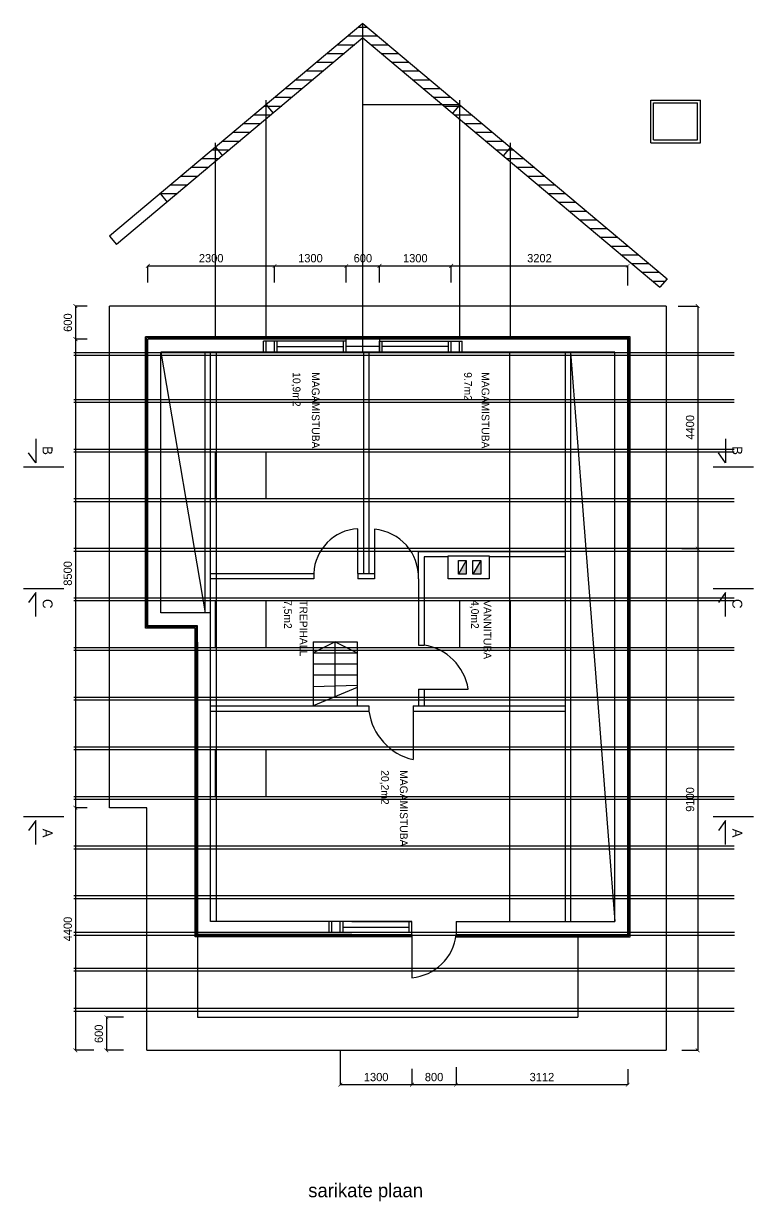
# Model space of a CAD drawing. Header units: millimetres. Extents: x -183747 to 314141, y 291435 to 411008.
# Drawn here: x 173810 to 187046, y 370741 to 392106 of the extents above; entities that cross this region are included whole.
import ezdxf

# ---------------------------------------------------------------- set-up
doc = ezdxf.new("R2010")
doc.units = ezdxf.units.MM
for name, color, linetype in [('kivivooder', 254, 'Continuous'), ('kollane', 5, 'Continuous'), ('pun', 1, 'Continuous'), ('TEKST', 7, 'Continuous'), ('uks', 5, 'Continuous')]:
    doc.layers.add(name, color=color, linetype=linetype)
doc.dimstyles.new('ISO-25', dxfattribs={"dimtxt": 2.5, "dimasz": 2.5, "dimexe": 1.25, "dimexo": 0.625, "dimgap": 6.25, "dimtad": 1, "dimdec": 0, "dimtxsty": 'Standard', "dimcen": 2.5, "dimadec": 0, "dimazin": 0, "dimtfac": 1, "dimtdec": 0, "dimtmove": 0, "dimatfit": 3, "dimfxl": 0, "dimarcsym": 0})

# ---------------------------------------------------------------- blocks, each defined once
blk = doc.blocks.new('_ArchTick')
at = {"color": 0, "linetype": 'ByBlock', "const_width": 0.15}
blk.add_lwpolyline([(-0.5, -0.5), (0.5, 0.5)], dxfattribs=at)
blk = doc.blocks.new('*D180')
at = {"layer": 'Defpoints', "color": 0}
for p in [(179554, 373482), (180854, 373152), (179554, 372858)]:
    blk.add_point(p, dxfattribs=at)
at = {"layer": 'pun', "color": 0, "lineweight": -2}
for p, q in [((179554, 373476), (179554, 372857)), ((180854, 373146), (180854, 372857)), ((180854, 372858), (179554, 372858))]:
    blk.add_line(p, q, dxfattribs=at)
at = {"layer": 'pun', "color": 0, "lineweight": -2, "xscale": 70, "yscale": 70, "zscale": 70, "rotation": 180}
blk.add_blockref('_ArchTick', (179554, 372858), dxfattribs=at)
at = {"layer": 'pun', "color": 0, "lineweight": -2, "xscale": 70, "yscale": 70, "zscale": 70}
blk.add_blockref('_ArchTick', (180854, 372858), dxfattribs=at)
at = {"layer": 'pun', "color": 0, "insert": (180204, 372996), "char_height": 150, "attachment_point": 5}
blk.add_mtext('1300', dxfattribs=at)
blk = doc.blocks.new('*D179')
at = {"layer": 'Defpoints', "color": 0}
for p in [(181654, 373180), (184766, 373148), (181654, 372858)]:
    blk.add_point(p, dxfattribs=at)
at = {"layer": 'pun', "color": 0, "lineweight": -2}
for p, q in [((181654, 373174), (181654, 372857)), ((184766, 373141), (184766, 372857)), ((184766, 372858), (181654, 372858))]:
    blk.add_line(p, q, dxfattribs=at)
at = {"layer": 'pun', "color": 0, "lineweight": -2, "xscale": 70, "yscale": 70, "zscale": 70, "rotation": 180}
blk.add_blockref('_ArchTick', (181654, 372858), dxfattribs=at)
at = {"layer": 'pun', "color": 0, "lineweight": -2, "xscale": 70, "yscale": 70, "zscale": 70}
blk.add_blockref('_ArchTick', (184766, 372858), dxfattribs=at)
at = {"layer": 'pun', "color": 0, "insert": (183210, 372996), "char_height": 150, "attachment_point": 5}
blk.add_mtext('3112', dxfattribs=at)
blk = doc.blocks.new('*D178')
at = {"layer": 'Defpoints', "color": 0}
for p in [(180854, 373152), (181654, 373180), (180854, 372858)]:
    blk.add_point(p, dxfattribs=at)
at = {"layer": 'pun', "color": 0, "lineweight": -2}
for p, q in [((180854, 373146), (180854, 372857)), ((181654, 373174), (181654, 372857)), ((181654, 372858), (180854, 372858))]:
    blk.add_line(p, q, dxfattribs=at)
at = {"layer": 'pun', "color": 0, "lineweight": -2, "xscale": 70, "yscale": 70, "zscale": 70, "rotation": 180}
blk.add_blockref('_ArchTick', (180854, 372858), dxfattribs=at)
at = {"layer": 'pun', "color": 0, "lineweight": -2, "xscale": 70, "yscale": 70, "zscale": 70}
blk.add_blockref('_ArchTick', (181654, 372858), dxfattribs=at)
at = {"layer": 'pun', "color": 0, "insert": (181254, 372996), "char_height": 150, "attachment_point": 5}
blk.add_mtext('800', dxfattribs=at)
blk = doc.blocks.new('*D177')
at = {"layer": 'Defpoints', "color": 0}
for p in [(175631, 374082), (175312, 373482), (175631, 373482)]:
    blk.add_point(p, dxfattribs=at)
at = {"layer": 'pun', "color": 0, "lineweight": -2}
for p, q in [((175624, 374082), (175311, 374082)), ((175312, 374082), (175312, 373482)), ((175624, 373482), (175311, 373482))]:
    blk.add_line(p, q, dxfattribs=at)
at = {"layer": 'pun', "color": 0, "lineweight": -2, "xscale": 70, "yscale": 70, "zscale": 70}
for p, rotation in [((175312, 374082), 90), ((175312, 373482), 270)]:
    blk.add_blockref('_ArchTick', p, dxfattribs=dict(at, rotation=rotation))
at = {"layer": 'pun', "color": 0, "insert": (175175, 373782), "char_height": 150, "attachment_point": 5, "rotation": 90}
blk.add_mtext('600', dxfattribs=at)
blk = doc.blocks.new('*D176')
at = {"layer": 'Defpoints', "color": 0}
for p in [(174967, 377882), (174749, 373482), (175090, 373482)]:
    blk.add_point(p, dxfattribs=at)
at = {"layer": 'pun', "color": 0, "lineweight": -2}
for p, q in [((174961, 377882), (174748, 377882)), ((174749, 377882), (174749, 373482)), ((175084, 373482), (174748, 373482))]:
    blk.add_line(p, q, dxfattribs=at)
at = {"layer": 'pun', "color": 0, "lineweight": -2, "xscale": 70, "yscale": 70, "zscale": 70}
for p, rotation in [((174749, 377882), 90), ((174749, 373482), 270)]:
    blk.add_blockref('_ArchTick', p, dxfattribs=dict(at, rotation=rotation))
at = {"layer": 'pun', "color": 0, "insert": (174612, 375682), "char_height": 150, "attachment_point": 5, "rotation": 90}
blk.add_mtext('4400', dxfattribs=at)
blk = doc.blocks.new('*D175')
at = {"layer": 'Defpoints', "color": 0}
for p in [(185742, 382582), (185742, 373482), (186035, 373482)]:
    blk.add_point(p, dxfattribs=at)
at = {"layer": 'pun', "color": 0, "lineweight": -2}
for p, q in [((185748, 382582), (186036, 382582)), ((186035, 382582), (186035, 373482)), ((185748, 373482), (186036, 373482))]:
    blk.add_line(p, q, dxfattribs=at)
at = {"layer": 'pun', "color": 0, "lineweight": -2, "xscale": 70, "yscale": 70, "zscale": 70}
for p, rotation in [((186035, 382582), 90), ((186035, 373482), 270)]:
    blk.add_blockref('_ArchTick', p, dxfattribs=dict(at, rotation=rotation))
at = {"layer": 'pun', "color": 0, "insert": (185897, 378032), "char_height": 150, "attachment_point": 5, "rotation": 90}
blk.add_mtext('9100', dxfattribs=at)
blk = doc.blocks.new('*D174')
at = {"layer": 'Defpoints', "color": 0}
for p in [(184766, 387711), (181564, 387401), (184766, 387351)]:
    blk.add_point(p, dxfattribs=at)
at = {"layer": 'pun', "color": 0, "lineweight": -2}
for p, q in [((181564, 387407), (181564, 387713)), ((181564, 387711), (184766, 387711)), ((184766, 387357), (184766, 387713))]:
    blk.add_line(p, q, dxfattribs=at)
at = {"layer": 'pun', "color": 0, "lineweight": -2, "xscale": 70, "yscale": 70, "zscale": 70, "rotation": 180}
blk.add_blockref('_ArchTick', (181564, 387711), dxfattribs=at)
at = {"layer": 'pun', "color": 0, "lineweight": -2, "xscale": 70, "yscale": 70, "zscale": 70}
blk.add_blockref('_ArchTick', (184766, 387711), dxfattribs=at)
at = {"layer": 'pun', "color": 0, "insert": (183165, 387849), "char_height": 150, "attachment_point": 5}
blk.add_mtext('3202', dxfattribs=at)
blk = doc.blocks.new('*D173')
at = {"layer": 'Defpoints', "color": 0}
for p in [(179662, 387711), (178362, 387401), (179662, 387401)]:
    blk.add_point(p, dxfattribs=at)
at = {"layer": 'pun', "color": 0, "lineweight": -2}
for p, q in [((178362, 387407), (178362, 387713)), ((178362, 387711), (179662, 387711)), ((179662, 387407), (179662, 387713))]:
    blk.add_line(p, q, dxfattribs=at)
at = {"layer": 'pun', "color": 0, "lineweight": -2, "xscale": 70, "yscale": 70, "zscale": 70, "rotation": 180}
blk.add_blockref('_ArchTick', (178362, 387711), dxfattribs=at)
at = {"layer": 'pun', "color": 0, "lineweight": -2, "xscale": 70, "yscale": 70, "zscale": 70}
blk.add_blockref('_ArchTick', (179662, 387711), dxfattribs=at)
at = {"layer": 'pun', "color": 0, "insert": (179012, 387849), "char_height": 150, "attachment_point": 5}
blk.add_mtext('1300', dxfattribs=at)
blk = doc.blocks.new('*D172')
at = {"layer": 'Defpoints', "color": 0}
for p in [(180264, 387711), (179662, 387401), (180264, 387401)]:
    blk.add_point(p, dxfattribs=at)
at = {"layer": 'pun', "color": 0, "lineweight": -2}
for p, q in [((179662, 387407), (179662, 387713)), ((179662, 387711), (180264, 387711)), ((180264, 387407), (180264, 387713))]:
    blk.add_line(p, q, dxfattribs=at)
at = {"layer": 'pun', "color": 0, "lineweight": -2, "xscale": 70, "yscale": 70, "zscale": 70, "rotation": 180}
blk.add_blockref('_ArchTick', (179662, 387711), dxfattribs=at)
at = {"layer": 'pun', "color": 0, "lineweight": -2, "xscale": 70, "yscale": 70, "zscale": 70}
blk.add_blockref('_ArchTick', (180264, 387711), dxfattribs=at)
at = {"layer": 'pun', "color": 0, "insert": (179963, 387849), "char_height": 150, "attachment_point": 5}
blk.add_mtext('600', dxfattribs=at)
blk = doc.blocks.new('*D171')
at = {"layer": 'Defpoints', "color": 0}
for p in [(181564, 387711), (180264, 387401), (181564, 387401)]:
    blk.add_point(p, dxfattribs=at)
at = {"layer": 'pun', "color": 0, "lineweight": -2}
for p, q in [((180264, 387407), (180264, 387713)), ((180264, 387711), (181564, 387711)), ((181564, 387407), (181564, 387713))]:
    blk.add_line(p, q, dxfattribs=at)
at = {"layer": 'pun', "color": 0, "lineweight": -2, "xscale": 70, "yscale": 70, "zscale": 70, "rotation": 180}
blk.add_blockref('_ArchTick', (180264, 387711), dxfattribs=at)
at = {"layer": 'pun', "color": 0, "lineweight": -2, "xscale": 70, "yscale": 70, "zscale": 70}
blk.add_blockref('_ArchTick', (181564, 387711), dxfattribs=at)
at = {"layer": 'pun', "color": 0, "insert": (180914, 387849), "char_height": 150, "attachment_point": 5}
blk.add_mtext('1300', dxfattribs=at)
blk = doc.blocks.new('*D170')
at = {"layer": 'Defpoints', "color": 0}
for p in [(185676, 386982), (185742, 382582), (186035, 382582)]:
    blk.add_point(p, dxfattribs=at)
at = {"layer": 'pun', "color": 0, "lineweight": -2}
for p, q in [((185682, 386982), (186036, 386982)), ((186035, 386982), (186035, 382582)), ((185748, 382582), (186036, 382582))]:
    blk.add_line(p, q, dxfattribs=at)
at = {"layer": 'pun', "color": 0, "lineweight": -2, "xscale": 70, "yscale": 70, "zscale": 70}
for p, rotation in [((186035, 386982), 90), ((186035, 382582), 270)]:
    blk.add_blockref('_ArchTick', p, dxfattribs=dict(at, rotation=rotation))
at = {"layer": 'pun', "color": 0, "insert": (185897, 384782), "char_height": 150, "attachment_point": 5, "rotation": 90}
blk.add_mtext('4400', dxfattribs=at)
blk = doc.blocks.new('*D169')
at = {"layer": 'Defpoints', "color": 0}
for p in [(174967, 386982), (174750, 386382), (174967, 386382)]:
    blk.add_point(p, dxfattribs=at)
at = {"layer": 'pun', "color": 0, "lineweight": -2}
for p, q in [((174961, 386982), (174749, 386982)), ((174750, 386982), (174750, 386382)), ((174961, 386382), (174749, 386382))]:
    blk.add_line(p, q, dxfattribs=at)
at = {"layer": 'pun', "color": 0, "lineweight": -2, "xscale": 70, "yscale": 70, "zscale": 70}
for p, rotation in [((174750, 386982), 90), ((174750, 386382), 270)]:
    blk.add_blockref('_ArchTick', p, dxfattribs=dict(at, rotation=rotation))
at = {"layer": 'pun', "color": 0, "insert": (174613, 386682), "char_height": 150, "attachment_point": 5, "rotation": 90}
blk.add_mtext('600', dxfattribs=at)
blk = doc.blocks.new('*D168')
at = {"layer": 'Defpoints', "color": 0}
for p in [(174967, 386382), (174749, 377882), (174967, 377882)]:
    blk.add_point(p, dxfattribs=at)
at = {"layer": 'pun', "color": 0, "lineweight": -2}
for p, q in [((174961, 386382), (174748, 386382)), ((174749, 386382), (174749, 377882)), ((174961, 377882), (174748, 377882))]:
    blk.add_line(p, q, dxfattribs=at)
at = {"layer": 'pun', "color": 0, "lineweight": -2, "xscale": 70, "yscale": 70, "zscale": 70}
for p, rotation in [((174749, 386382), 90), ((174749, 377882), 270)]:
    blk.add_blockref('_ArchTick', p, dxfattribs=dict(at, rotation=rotation))
at = {"layer": 'pun', "color": 0, "insert": (174612, 382132), "char_height": 150, "attachment_point": 5, "rotation": 90}
blk.add_mtext('8500', dxfattribs=at)
blk = doc.blocks.new('*D167')
at = {"layer": 'Defpoints', "color": 0}
for p in [(178362, 387711), (176062, 387401), (178362, 387401)]:
    blk.add_point(p, dxfattribs=at)
at = {"layer": 'pun', "color": 0, "lineweight": -2}
for p, q in [((176062, 387407), (176062, 387713)), ((176062, 387711), (178362, 387711)), ((178362, 387407), (178362, 387713))]:
    blk.add_line(p, q, dxfattribs=at)
at = {"layer": 'pun', "color": 0, "lineweight": -2, "xscale": 70, "yscale": 70, "zscale": 70, "rotation": 180}
blk.add_blockref('_ArchTick', (176062, 387711), dxfattribs=at)
at = {"layer": 'pun', "color": 0, "lineweight": -2, "xscale": 70, "yscale": 70, "zscale": 70}
blk.add_blockref('_ArchTick', (178362, 387711), dxfattribs=at)
at = {"layer": 'pun', "color": 0, "insert": (177212, 387849), "char_height": 150, "attachment_point": 5}
blk.add_mtext('2300', dxfattribs=at)

msp = doc.modelspace()

# ---------------------------------------------------------------- hatches: boundary and pattern name
at = {"layer": 'pun'}
h = msp.add_hatch(dxfattribs=at)
h.set_pattern_fill('ANSI31', color=256, scale=50, angle=-45, style=0)
h.set_pattern_definition([(360, (203106.65, 424583.05), (4e-14, 158.75), [])])
h.paths.add_polyline_path([(179962.93348, 392106.09217), (179962.93348, 391845.01071), (185349.89595, 387324.81249), (185478.45347, 387478.02138)])
h.paths.add_polyline_path([(179962.93348, 391845.01071), (179962.93348, 392106.09217), (176285.92015, 389020.71164), (176414.47767, 388867.50275)])
at = {"layer": 'uks'}
h = msp.add_hatch(color=256, dxfattribs=at)
h.paths.add_polyline_path([(182099.80552, 382368.49785), (181959.98735, 382116.4558), (182099.80552, 382116.4558)])
h.paths.add_polyline_path([(181834.15088, 382368.49785), (181694.33271, 382116.4558), (181834.15088, 382116.4558)])

# ---------------------------------------------------------------- linework, layer by layer
for p, q in [((179962.93357, 392106.09225), (175366.66691, 388249.36659)), ((179962.93348, 391845.01071), (179962.93348, 392106.09217)), ((179962.93348, 391845.01071), (179962.93348, 392106.09217)), ((179962.93348, 391845.01071), (179962.93348, 392106.09217)), ((179962.93348, 391845.01071), (179962.93348, 392106.09217)), ((179962.93348, 392106.09217), (185478.45347, 387478.02138)), ((179962.93357, 391845.01079), (179962.93357, 392106.09225)), ((179962.93357, 391845.01079), (179962.93357, 392106.09225)), ((179962.93357, 391845.01079), (179962.93357, 392106.09225)), ((179962.93357, 391845.01079), (179962.93357, 392106.09225)), ((179962.93357, 391845.01079), (175495.22443, 388096.1577)), ((179962.93348, 391845.01071), (185349.89595, 387324.81249)), ((178206.94529, 390632.64297), (178335.50281, 390479.43408)), ((181718.92193, 390632.64291), (181590.36441, 390479.43402)), ((177287.69196, 389861.29784), (177416.24948, 389708.08895)), ((182638.17526, 389861.29777), (182509.61774, 389708.08889)), ((176285.92024, 389020.71172), (176414.47777, 388867.50283)), ((175366.66691, 388249.36659), (175495.22443, 388096.1577)), ((185478.45347, 387478.02138), (185349.89595, 387324.81249)), ((176966.80664, 386424.44178), (176019.99607, 386424.44178)), ((176019.99607, 381140.44178), (176019.99607, 386424.44178)), ((176966.80664, 386404.44178), (176039.99607, 386404.44178)), ((176039.99607, 381160.44178), (176039.99607, 386404.44178)), ((176966.80664, 386382.44178), (176061.99607, 386382.44178)), ((176061.99607, 381182.44178), (176061.99607, 386382.44178)), ((184807.55664, 386424.44178), (176966.80664, 386424.44178)), ((184787.55664, 386404.44178), (176966.80664, 386404.44178)), ((184765.55664, 386382.44178), (176966.80664, 386382.44178)), ((179661.99607, 386147.44178), (179661.99607, 386382.44178)), ((180263.87107, 386382.44178), (180263.87107, 386147.44178)), ((184765.55664, 375582.44178), (184765.55664, 386382.44178)), ((184787.55664, 375560.44178), (184787.55664, 386404.44178)), ((184807.55664, 375540.44178), (184807.55664, 386424.44178)), ((176966.80664, 386147.44178), (176296.99607, 386147.44178)), ((176296.99607, 381417.44178), (176296.99607, 386147.44178)), ((184530.55664, 386147.44178), (176966.80664, 386147.44178)), ((177101.80664, 381417.44178), (177101.80664, 386147.44178)), ((177201.80664, 381417.44178), (177201.80664, 386147.44178)), ((179972.83473, 386147.44178), (179972.83473, 382132.44178)), ((180072.83473, 386147.44178), (180072.83473, 382132.44178)), ((183628.87107, 386147.44178), (183628.87107, 382047.44178)), ((183728.87107, 386147.44178), (183728.87107, 375817.44178)), ((184530.55664, 375817.44178), (184530.55664, 386147.44178)), ((180972.83473, 382032.44178), (180972.83473, 382532.44178)), ((180972.83473, 382532.44178), (183628.87107, 382532.44178)), ((181072.83473, 382432.44178), (181072.83473, 380832.44178)), ((181512.56925, 382432.44178), (181072.83473, 382432.44178)), ((183628.87107, 382432.44178), (182253.60559, 382432.44178)), ((177201.80664, 382132.44178), (179072.83473, 382132.44178)), ((179072.83473, 382032.44178), (177201.80664, 382032.44178)), ((179026.85239, 382032.44178), (177216.80664, 382032.44178)), ((179072.83473, 382132.44178), (179072.83473, 382032.44178)), ((179872.83473, 382132.44178), (179872.83473, 382032.44178)), ((179872.83473, 382132.44178), (180172.83473, 382132.44178)), ((180172.83473, 382032.44178), (179872.83473, 382032.44178)), ((180172.83473, 382132.44178), (180172.83473, 382032.44178)), ((180972.83473, 382032.44178), (180972.83473, 380832.44178)), ((183628.87107, 382047.44178), (183628.87107, 375817.44178)), ((177201.80664, 381417.44178), (176296.99607, 381417.44178)), ((177201.80664, 375817.44178), (177201.80664, 381417.44178)), ((176944.80664, 381160.44178), (176039.99607, 381160.44178)), ((176966.80664, 381182.44178), (176061.99607, 381182.44178)), ((176944.80664, 375560.44178), (176944.80664, 381160.44178)), ((176966.80664, 380882.44178), (176966.80664, 381182.44178)), ((176966.80664, 375582.44178), (176966.80664, 381182.44178)), ((176924.80664, 381140.44178), (176019.99607, 381140.44178)), ((176924.80664, 375540.44178), (176924.80664, 381140.44178)), ((180972.83473, 380832.44178), (181072.83473, 380832.44178)), ((176966.80664, 379982.44178), (176966.80664, 376329.81878)), ((180972.83473, 380032.44178), (181072.83473, 380032.44178)), ((180972.83473, 380032.44178), (180972.83473, 379732.44178)), ((181072.83473, 380032.44178), (181072.83473, 379732.44178)), ((177201.80664, 379732.44178), (180072.83473, 379732.44178)), ((177216.80664, 379732.44178), (177813.87107, 379732.44178)), ((180072.83473, 379732.44178), (180072.83473, 379632.44178)), ((180872.83473, 379732.44178), (180872.83473, 379632.44178)), ((180872.83473, 379732.44178), (183628.87107, 379732.44178)), ((177201.80664, 379632.44178), (180072.83473, 379632.44178)), ((180872.83473, 379632.44178), (183628.87107, 379632.44178)), ((176966.80664, 376329.81878), (176966.80664, 375582.44178)), ((179765.55664, 375817.44178), (177201.80664, 375817.44178)), ((179765.69163, 375817.44174), (180853.69163, 375816.81674)), ((180853.55664, 375582.44178), (180853.55664, 375816.81682)), ((181653.55664, 375817.44178), (184530.55664, 375817.44178)), ((181653.55664, 375817.44178), (181653.55664, 375582.44178)), ((180853.55664, 375540.44178), (176924.80664, 375540.44178)), ((180853.55664, 375560.44178), (176944.80664, 375560.44178)), ((176966.80664, 375582.44178), (176966.80664, 374082.44178)), ((179765.55664, 375582.44178), (176966.80664, 375582.44178)), ((179765.55664, 375582.44178), (180853.55664, 375581.81678)), ((181653.55664, 375582.44178), (184765.55664, 375582.44178)), ((181653.55664, 375560.44178), (184787.55664, 375560.44178)), ((181653.55664, 375540.44178), (184807.55664, 375540.44178)), ((183863.87107, 375582.44178), (183863.87107, 374082.44178)), ((176966.80664, 374082.44178), (183863.87107, 374082.44178))]:
    msp.add_line(p, q)
for points in [[(182253.60559, 382452.51187), (182253.60559, 382032.44178), (181512.56925, 382032.44178), (181512.56925, 382452.51187)], [(181834.15088, 382368.49785), (181834.15088, 382116.4558), (181694.33271, 382116.4558), (181694.33271, 382368.49785)], [(182099.80552, 382368.49785), (182099.80552, 382116.4558), (181959.98735, 382116.4558), (181959.98735, 382368.49785)]]:
    msp.add_lwpolyline(points, close=True)
at = {"layer": 'kivivooder'}
for p, q in [((179962.93357, 386147.44178), (179962.93357, 391845.01063)), ((178206.94521, 386424.44178), (178206.94521, 390716.55287)), ((181718.92193, 390632.64291), (179962.93357, 390632.64291)), ((181718.92193, 386424.44178), (181718.92193, 390716.55287)), ((185183.01573, 389945.20774), (185183.01573, 390716.55287)), ((185183.01573, 390716.55287), (186083.01573, 390716.55287)), ((185233.01573, 389995.20774), (185233.01573, 390666.55287)), ((185233.01573, 390666.55287), (186033.01573, 390666.55287)), ((186033.01573, 389995.20774), (186033.01573, 390666.55287)), ((186083.01573, 389945.20774), (186083.01573, 390716.55287)), ((177287.69188, 386424.44178), (177287.69188, 389945.20774)), ((182638.17526, 386424.44178), (182638.17526, 389945.20774)), ((185183.01573, 389945.20774), (186083.01573, 389945.20774)), ((185233.01573, 389995.20774), (186033.01573, 389995.20774)), ((179661.99607, 386347.44178), (178161.37107, 386347.44178)), ((178161.37107, 386147.44178), (178161.37107, 386347.44178)), ((178211.37107, 386147.44178), (178211.37107, 386347.44178)), ((178361.37107, 386147.44178), (178361.37107, 386347.44178)), ((178411.37107, 386147.44178), (178411.37107, 386347.44178)), ((179611.37107, 386147.44178), (179611.37107, 386347.44178)), ((179661.99607, 386147.44178), (179661.99607, 386347.44178)), ((180263.87107, 386347.44178), (181764.49607, 386347.44178)), ((180263.87107, 386147.44178), (180263.87107, 386347.44178)), ((180314.49607, 386147.44178), (180314.49607, 386347.44178)), ((181514.49607, 386147.44178), (181514.49607, 386347.44178)), ((181564.49607, 386147.44178), (181564.49607, 386347.44178)), ((181714.49607, 386147.44178), (181714.49607, 386347.44178)), ((181764.49607, 386147.44178), (181764.49607, 386347.44178)), ((179661.99607, 386147.44178), (178161.37107, 386147.44178)), ((178411.37107, 386247.44178), (179611.37107, 386247.44178)), ((180263.87107, 386247.44178), (179661.99607, 386247.44178)), ((180263.87107, 386147.44178), (181764.49607, 386147.44178)), ((181514.49607, 386247.44178), (180314.49607, 386247.44178)), ((177287.69188, 383482.42426), (177287.69188, 384332.42426)), ((178206.94521, 383482.42426), (178206.94521, 384332.42426)), ((177287.69188, 380782.42426), (177287.69188, 381632.42426)), ((178206.94521, 380782.42426), (178206.94521, 381632.42426)), ((181718.92193, 380782.42426), (181718.92193, 381632.42426)), ((182638.17526, 380782.42426), (182638.17526, 381632.42426)), ((177287.69188, 378082.42426), (177287.69188, 378932.42426)), ((178206.94521, 378082.42426), (178206.94521, 378932.42426)), ((179352.93164, 375616.81682), (179352.93164, 375816.81682)), ((180853.55664, 375816.81682), (179352.93164, 375816.81682)), ((179402.93164, 375616.81682), (179402.93164, 375816.81682)), ((179552.93164, 375616.81682), (179552.93164, 375816.81682)), ((179602.93164, 375616.81682), (179602.93164, 375816.81682)), ((180802.93164, 375616.81682), (180802.93164, 375816.81682)), ((180853.55664, 375616.81682), (180853.55664, 375816.81682)), ((180853.55664, 375616.81682), (179352.93164, 375616.81682)), ((179602.93164, 375716.81682), (180802.93164, 375716.81682))]:
    msp.add_line(p, q, dxfattribs=at)
at = {"layer": 'kollane'}
for p, q in [((186697.87107, 386132.42426), (174718.9408, 386132.42426)), ((186697.87107, 386082.42426), (174718.9408, 386082.42426)), ((186697.87107, 385282.42426), (174718.9408, 385282.42426)), ((186697.87107, 385232.42426), (174718.9408, 385232.42426)), ((186697.87107, 384382.42426), (174718.9408, 384382.42426)), ((186697.87107, 384332.42426), (174718.9408, 384332.42426)), ((186697.87107, 383482.42426), (174718.9408, 383482.42426)), ((186697.87107, 383432.42426), (174718.9408, 383432.42426)), ((186697.87107, 382582.42426), (174718.9408, 382582.42426)), ((186697.87107, 382532.42426), (174718.9408, 382532.42426)), ((186697.87107, 381682.42426), (174718.9408, 381682.42426)), ((186697.87107, 381632.42426), (174718.9408, 381632.42426)), ((186697.87107, 380782.42426), (174718.9408, 380782.42426)), ((186697.87107, 380732.42426), (174718.9408, 380732.42426)), ((186697.87107, 379882.42426), (174718.9408, 379882.42426)), ((186697.87107, 379832.42426), (174718.9408, 379832.42426)), ((186697.87107, 378982.42426), (174718.9408, 378982.42426)), ((186697.87107, 378932.42426), (174718.9408, 378932.42426)), ((186697.87107, 378082.42426), (174718.9408, 378082.42426)), ((186697.87107, 378032.42426), (174718.9408, 378032.42426)), ((186697.87107, 377182.42426), (174718.9408, 377182.42426)), ((186697.87107, 377132.42426), (174718.9408, 377132.42426)), ((186697.87107, 376282.42426), (174718.9408, 376282.42426)), ((186697.87107, 376232.42426), (174718.9408, 376232.42426)), ((186699.74607, 375617.44178), (174720.8158, 375617.44178)), ((186699.74607, 375567.44178), (174720.8158, 375567.44178)), ((186701.62107, 374967.44178), (174722.6908, 374967.44178)), ((186699.74607, 374917.44178), (174720.8158, 374917.44178)), ((186697.87107, 374238.03921), (174718.9408, 374238.03921)), ((186697.87107, 374188.03921), (174718.9408, 374188.03921))]:
    msp.add_line(p, q, dxfattribs=at)
at = {"layer": 'pun'}
for p, q in [((176296.99607, 386147.44178), (177101.80664, 381417.44178)), ((177305.62466, 386147.44178), (177305.62466, 375817.44178)), ((182622.11748, 386147.44178), (182622.11748, 375817.44178)), ((183728.87107, 386147.44178), (184530.55664, 375817.44178))]:
    msp.add_line(p, q, dxfattribs=at)
at = {"layer": 'uks'}
for p, q in [((184563.87107, 386982.44178), (175366.80664, 386982.44178)), ((175366.80664, 377882.44178), (175366.80664, 386982.44178)), ((185463.87107, 386982.44178), (175366.80664, 386982.44178)), ((185463.87107, 386982.44178), (185463.87107, 382582.44178)), ((174029.58701, 384573.37172), (174029.58701, 384136.38027)), ((186536.50077, 384573.37172), (186536.50077, 384136.38027)), ((174029.58701, 384136.38027), (173902.29474, 384318.46002)), ((186536.50077, 384136.38027), (186409.20849, 384318.46002)), ((173810.02764, 384063.78597), (174538.75612, 384063.78597)), ((186316.9414, 384063.78597), (187045.66988, 384063.78597)), ((179872.83473, 382132.44178), (179872.83473, 382942.15557)), ((180172.83473, 382932.44178), (180172.83473, 382132.44178)), ((185463.87107, 382582.44178), (185463.87107, 373482.44178)), ((181834.15088, 382368.49785), (181694.33271, 382116.4558)), ((182099.80552, 382368.49785), (181959.98735, 382116.4558)), ((173810.02764, 381859.83467), (174538.75612, 381859.83467)), ((186316.9414, 381859.83467), (187045.66988, 381859.83467)), ((174029.58701, 381787.24037), (173902.29474, 381605.16062)), ((174029.58701, 381350.24892), (174029.58701, 381787.24037)), ((186536.50077, 381787.24037), (186409.20849, 381605.16062)), ((186536.50077, 381350.24892), (186536.50077, 381787.24037)), ((176966.80664, 380882.44178), (176966.80664, 379982.44178)), ((179059.24106, 380891.24972), (179859.24106, 380891.24972)), ((179059.24106, 380891.24972), (179059.24106, 380491.24972)), ((179459.24106, 380891.24972), (179059.24106, 380691.24972)), ((179459.24106, 380491.24972), (179459.24106, 380891.24972)), ((179459.24106, 380891.24972), (179859.24106, 380691.24972)), ((179859.24106, 380891.24972), (179859.24106, 380491.24972)), ((179059.24106, 380691.24972), (179859.24106, 380691.24972)), ((179059.24106, 380491.24972), (179859.24106, 380491.24972)), ((179059.24106, 380491.24972), (179059.24106, 379732.44178)), ((179459.24106, 379898.12721), (179459.24106, 380491.24972)), ((179859.24106, 380491.24972), (179859.24106, 379732.44178)), ((179059.24106, 380291.24972), (179859.24106, 380291.24972)), ((179859.24106, 380102.05008), (179059.24106, 380076.57885)), ((179859.24106, 380063.81263), (179059.24106, 379732.44178)), ((181072.83473, 380032.44178), (181872.83473, 380032.44178)), ((180872.83473, 379632.44178), (180872.83473, 378755.32935)), ((176046.87411, 377882.44178), (175366.80664, 377882.44178)), ((176046.87411, 373482.44178), (176046.87411, 377882.44178)), ((173810.02764, 377723.92581), (174538.75612, 377723.92581)), ((174029.58701, 377651.33151), (173902.29474, 377469.25176)), ((174029.58701, 377214.34006), (174029.58701, 377651.33151)), ((186316.9414, 377723.92581), (187045.66988, 377723.92581)), ((186536.50077, 377651.33151), (186409.20849, 377469.25176)), ((186536.50077, 377214.34006), (186536.50077, 377651.33151)), ((180853.55664, 375581.81678), (180853.55664, 374799.63068)), ((176046.87411, 373482.44178), (185463.87107, 373482.44178)), ((176266.80664, 373482.44178), (185463.87107, 373482.44178))]:
    msp.add_line(p, q, dxfattribs=at)
for centre, radius, start, end in [((179918.6392, 382096.84233), 846.55332, 93.101617877, 177.589874184), ((180098.95784, 382061.21788), 874.35055, 358.11397518, 85.153103493), ((180922.28484, 379881.89189), 962.39824, 8.999857871, 81.000142129), ((181116.4929, 379780.95573), 1054.17208, 188.098890967, 256.635979092), ((180778.72608, 375676.82816), 879.97481, 274.553337223, 353.801659175)]:
    msp.add_arc(centre, radius, start, end, dxfattribs=at)

# ---------------------------------------------------------------- texts
at = {"layer": 'TEKST'}
msp.add_text('sarikate plaan', height=250, dxfattribs=at).set_placement((178972.65919, 370816.15691))
at = {"layer": 'uks'}
for s, height, p in [('10,9m2', 140, (178691.88086, 385782.16587)), ('MAGAMISTUBA', 140, (179037.66926, 385782.16587)), ('9.7m2', 140, (181800.05455, 385782.16587)), ('MAGAMISTUBA', 140, (182116.57015, 385782.16587)), ('B', 180, (174155.87264, 384441.65611)), ('B', 180, (186662.78639, 384441.65611)), ('C', 180, (174155.87264, 381668.81942)), ('7,5m2', 140, (178534.52188, 381648.91793)), ('TREPIHALL', 140, (178817.08306, 381648.91793)), ('4,0m2', 140, (181925.9463, 381648.91793)), ('VANNITUBA', 140, (182151.99532, 381648.91793)), ('C', 180, (186662.78639, 381668.81942)), ('20,2m2', 140, (180295.24234, 378562.75907)), ('MAGAMISTUBA', 140, (180634.31588, 378562.75907)), ('A', 180, (174155.87264, 377502.42199)), ('A', 180, (186662.78639, 377502.42199))]:
    msp.add_text(s, height=height, rotation=270, dxfattribs=at).set_placement(p)

# ---------------------------------------------------------------- dimensions: what is measured, and where the dimension line sits
at = {"layer": 'pun'}
dim = msp.add_linear_dim(base=(178361.99607, 387711.41034), p1=(176061.99607, 387400.98203), p2=(178361.99607, 387400.98203), dimstyle='ISO-25', override={"dimtxt": 150, "dimasz": 70, "dimexo": 6.25, "dimgap": 62.5, "dimblk1": 'ArchTick', "dimblk2": 'ArchTick', "dimsah": 1, "dimtix": 1}, dxfattribs=at)
dim.commit()
dim.dimension.update_dxf_attribs({"geometry": '*D167', "text_midpoint": (177211.99607, 387711.41034), "dimtype": 160})
for base, p1, p2, picture, middle in [((179661.99607, 387711.41034), (178361.99607, 387400.98203), (179661.99607, 387400.98203), '*D173', (179011.99607, 387848.91034)), ((181563.87107, 387711.41034), (180263.87107, 387400.98203), (181563.87107, 387400.98203), '*D171', (180913.87107, 387848.91034)), ((184765.55664, 387711.41034), (181563.87107, 387400.98203), (184765.55664, 387350.67606), '*D174', (183164.71385, 387848.91034)), ((179553.55664, 372858.05329), (180853.55664, 373151.76714), (179553.55664, 373482.44178), '*D180', (180203.55664, 372995.55329)), ((180853.55664, 372858.05329), (181653.55664, 373180.39027), (180853.55664, 373151.76714), '*D178', (181253.55664, 372995.55329)), ((181653.55664, 372858.05329), (184765.55664, 373147.72376), (181653.55664, 373180.39027), '*D179', (183209.55664, 372995.55329))]:
    dim = msp.add_linear_dim(base=base, p1=p1, p2=p2, dimstyle='ISO-25', override={"dimtxt": 150, "dimasz": 70, "dimexo": 6.25, "dimgap": 62.5, "dimblk1": 'ArchTick', "dimblk2": 'ArchTick', "dimsah": 1, "dimtix": 1}, dxfattribs=at)
    dim.commit()
    dim.dimension.update_dxf_attribs({"geometry": picture, "text_midpoint": middle})
dim = msp.add_linear_dim(base=(180263.87107, 387711.41034), p1=(179661.99607, 387400.98203), p2=(180263.87107, 387400.98203), text='600', dimstyle='ISO-25', override={"dimtxt": 150, "dimasz": 70, "dimexo": 6.25, "dimgap": 62.5, "dimblk1": 'ArchTick', "dimblk2": 'ArchTick', "dimsah": 1, "dimtix": 1}, dxfattribs=at)
dim.commit()
dim.dimension.update_dxf_attribs({"geometry": '*D172', "text_midpoint": (179962.93357, 387848.91034)})
for base, p1, p2, picture, middle in [((174750.40435, 386382.44178), (174967.01123, 386982.44178), (174967.01123, 386382.44178), '*D169', (174612.90435, 386682.44178)), ((186034.60938, 382582.44178), (185676.14685, 386982.44178), (185741.93833, 382582.44178), '*D170', (185897.10938, 384782.44178)), ((174749.15435, 377882.44178), (174967.01123, 386382.44178), (174967.01123, 377882.44178), '*D168', (174611.65435, 382132.44178)), ((186034.60938, 373482.44178), (185741.93833, 382582.44178), (185741.93833, 373482.44178), '*D175', (185897.10938, 378032.44178)), ((174749.15435, 373482.44178), (174967.01123, 377882.44178), (175089.83161, 373482.44178), '*D176', (174611.65435, 375682.44178))]:
    dim = msp.add_linear_dim(base=base, p1=p1, p2=p2, angle=270, dimstyle='ISO-25', override={"dimtxt": 150, "dimasz": 70, "dimexo": 6.25, "dimgap": 62.5, "dimblk1": 'ArchTick', "dimblk2": 'ArchTick', "dimsah": 1, "dimtix": 1}, dxfattribs=at)
    dim.commit()
    dim.dimension.update_dxf_attribs({"geometry": picture, "text_midpoint": middle})
dim = msp.add_linear_dim(base=(175312.48143, 373482.44178), p1=(175630.5315, 374082.44178), p2=(175630.5315, 373482.44178), angle=270, dimstyle='ISO-25', override={"dimtxt": 150, "dimasz": 70, "dimexo": 6.25, "dimgap": 62.5, "dimblk1": 'ArchTick', "dimblk2": 'ArchTick', "dimsah": 1, "dimtix": 1}, dxfattribs=at)
dim.commit()
dim.dimension.update_dxf_attribs({"geometry": '*D177', "text_midpoint": (175312.48143, 373782.44178), "dimtype": 160})

doc.saveas('drawing.dxf')
